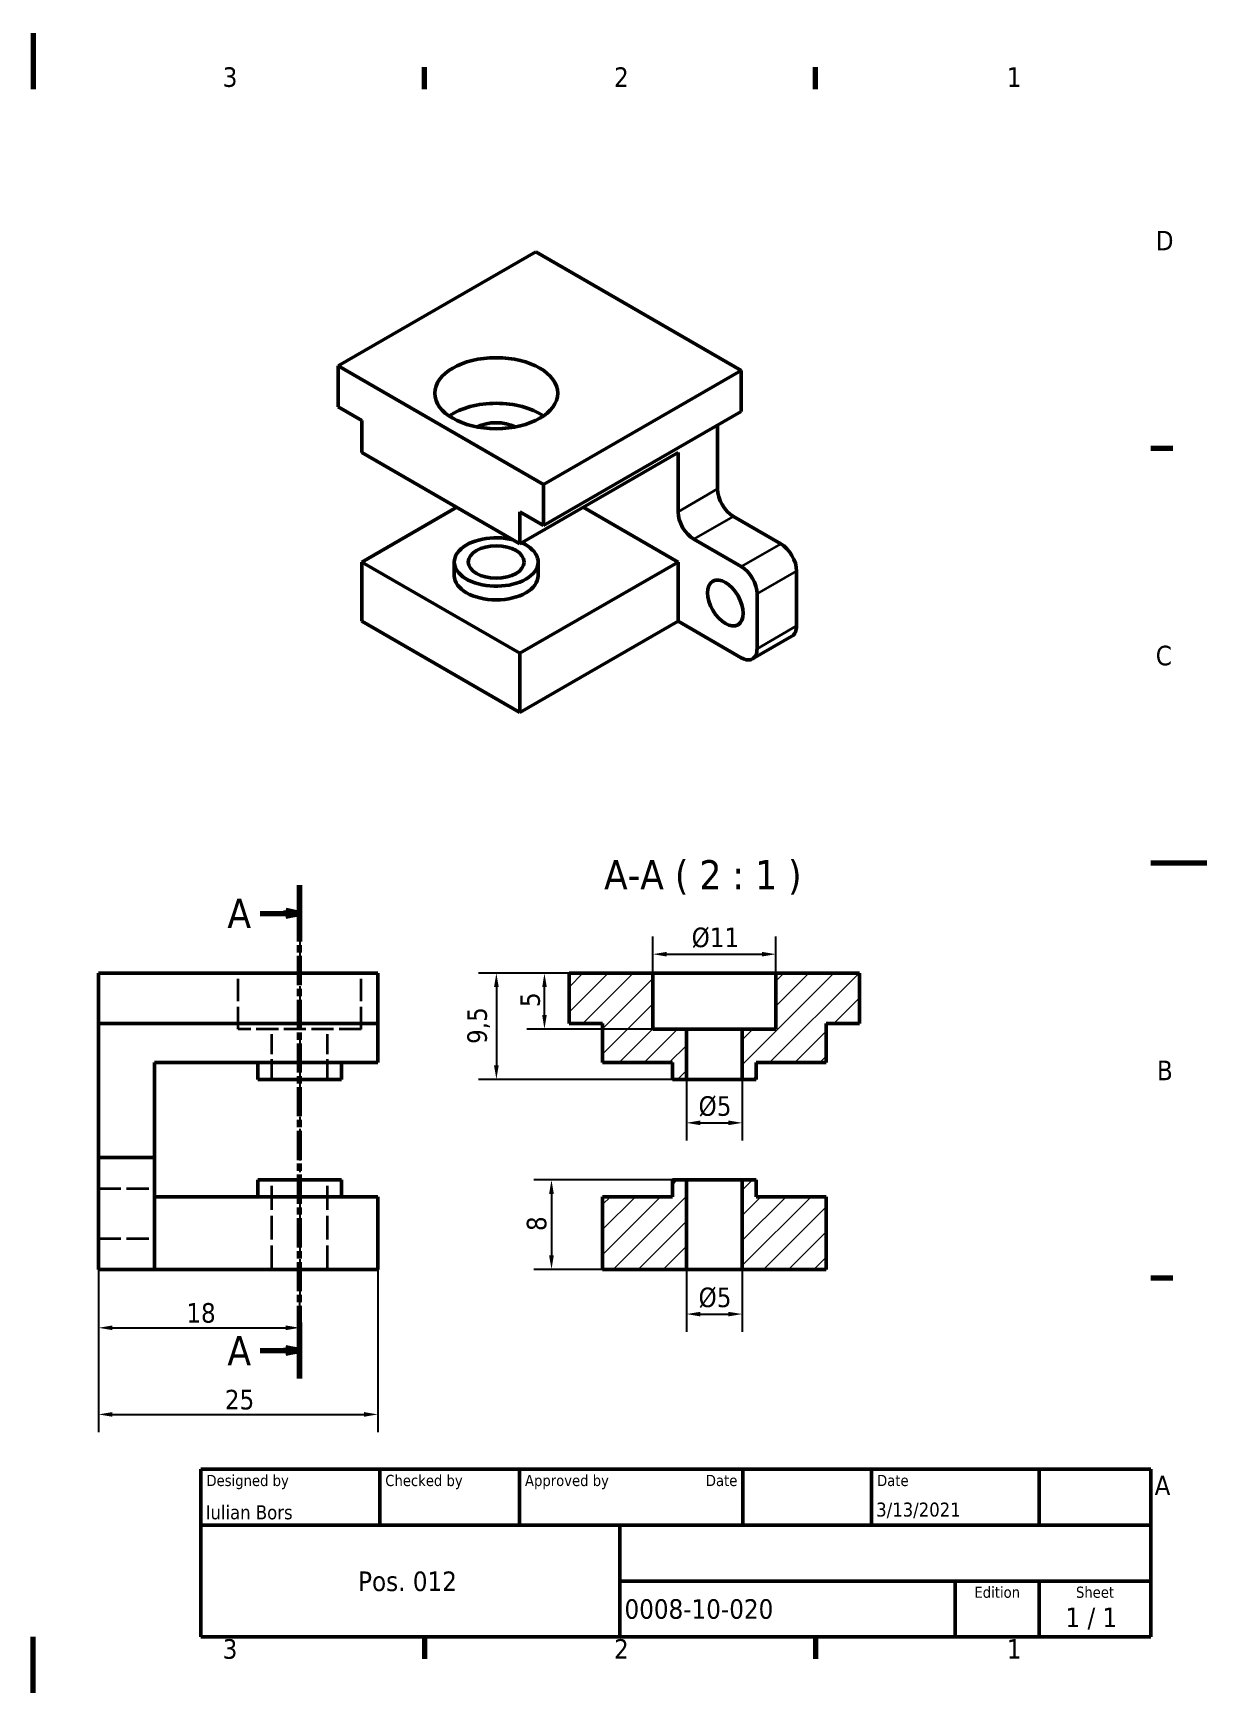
# Model space of a CAD drawing. Header units: millimetres. Extents: x 0 to 210, y 0 to 149.
# Drawn here: x 105 to 210, y 0 to 148.5 of the extents above; entities that cross this region are included whole.
import ezdxf
from ezdxf.enums import TextEntityAlignment as Align

# ---------------------------------------------------------------- set-up
doc = ezdxf.new("R2010")
doc.units = ezdxf.units.MM
doc.header["$LTSCALE"] = 0.5
doc.linetypes.add('CHAIN', pattern=[0.3543, 0.2362, -0.0295, 0.0591, -0.0295])
doc.linetypes.add('DASHED', pattern=[0.2068, 0.1655, -0.0413])
for name, color, linetype, lineweight in [('Border (ISO)', 7, 'Continuous', 70), ('Centerline (ISO)', 7, 'Continuous', 25), ('Dimension (ISO)', 7, 'Continuous', 25), ('Hatch (ISO)', 7, 'Continuous', 18), ('Hidden (ISO)', 7, 'DASHED', 35), ('Section Line (ISO)', 7, 'CHAIN', 70), ('Symbol (ISO)', 7, 'Continuous', 25), ('Title (ISO)', 7, 'Continuous', 50), ('Visible (ISO)', 7, 'Continuous', 50), ('Visible Narrow (ISO)', 7, 'Continuous', 35)]:
    doc.layers.add(name, color=color, linetype=linetype, lineweight=lineweight)
doc.styles.add('Label Text (ISO)', font='tahoma.ttf')
doc.styles.add('Note Text (ISO)', font='tahoma.ttf')
doc.styles.add('Text Style39', font='tahoma.ttf')
doc.styles.add('Text Style41', font='tahoma.ttf')
doc.dimstyles.new('Default - Method 1b (ISO)', dxfattribs={"dimscale": 0.5, "dimtxt": 3.5, "dimasz": 2.5, "dimexe": 3.175, "dimexo": 0, "dimgap": 0.762, "dimtad": 1, "dimtoh": 1, "dimrnd": 1e-08, "dimtxsty": 'Note Text (ISO)', "dimcen": 0.09, "dimdle": 10, "dimclrd": 256, "dimclre": 256, "dimclrt": 256, "dimazin": 2, "dimtfac": 1, "dimtmove": 0, "dimatfit": 3, "dimfxl": 0, "dimtolj": 1, "dimlwd": -1, "dimlwe": -1, "dimarcsym": 0})

# ---------------------------------------------------------------- blocks, each defined once
blk = doc.blocks.new('Borders Default Border')
at = {"layer": 'Border (ISO)'}
for p, q in [((280, 287), (280, 290.9)), ((350, 287), (350, 290.9)), ((410, 222.75), (413.9, 222.75)), ((410, 74.25), (413.9, 74.25)), ((280, 10), (280, 6.1)), ((350, 10), (350, 6.1))]:
    blk.add_line(p, q, dxfattribs=at)
at = {"layer": 'Border (ISO)', "flags": 128}
for points in [[(210, 297), (210, 287)], [(420, 148.5), (410, 148.5)], [(210, 0), (210, 10)]]:
    blk.add_lwpolyline(points, dxfattribs=at)
at = {"layer": 'Border (ISO)', "char_height": 3.5, "attachment_point": 7, "style": 'Note Text (ISO)'}
for s, insert in [('3', (243.91, 287.33)), ('2', (313.94, 287.4)), ('1', (384.21, 287.4)), ('D', (410.87, 258.13)), ('C', (410.86, 183.81)), ('B', (411.08, 109.63)), ('A', (410.66, 35.38)), ('3', (243.91, 6.03)), ('2', (313.94, 6.1)), ('1', (384.21, 6.1))]:
    blk.add_mtext(s, dxfattribs=dict(at, insert=insert))
blk = doc.blocks.new('*D31')
at = {"layer": 'Defpoints', "color": 0}
for p in [(110.84, 49.89), (135.84, 37.89), (135.84, 24.91)]:
    blk.add_point(p, dxfattribs=at)
at = {"layer": 'Dimension (ISO)'}
for p, q in [((110.84, 49.89), (110.84, 23.32)), ((135.84, 37.89), (135.84, 23.32)), ((112.09, 24.91), (134.59, 24.91))]:
    blk.add_line(p, q, dxfattribs=at)
for points in [[(112.09, 25.12), (112.09, 24.7), (110.84, 24.91)], [(134.59, 25.12), (134.59, 24.7), (135.84, 24.91)]]:
    blk.add_solid(points, dxfattribs=at)
at = {"layer": 'Dimension (ISO)', "insert": (122.15, 27.11), "char_height": 1.75, "attachment_point": 1, "style": 'Note Text (ISO)'}
blk.add_mtext('\\A1;25', dxfattribs=at)
blk = doc.blocks.new('*D32')
at = {"layer": 'Defpoints', "color": 0}
for p in [(110.84, 39.89), (128.84, 35.31), (128.84, 32.66)]:
    blk.add_point(p, dxfattribs=at)
at = {"layer": 'Dimension (ISO)'}
for p, q in [((110.84, 39.89), (110.84, 31.07)), ((128.84, 35.31), (128.84, 31.07)), ((112.09, 32.66), (127.59, 32.66))]:
    blk.add_line(p, q, dxfattribs=at)
for points in [[(112.09, 32.87), (112.09, 32.45), (110.84, 32.66)], [(127.59, 32.87), (127.59, 32.45), (128.84, 32.66)]]:
    blk.add_solid(points, dxfattribs=at)
at = {"layer": 'Dimension (ISO)', "insert": (118.7, 34.87), "char_height": 1.75, "attachment_point": 1, "style": 'Note Text (ISO)'}
blk.add_mtext('\\A1;18', dxfattribs=at)
blk = doc.blocks.new('2dTransSection0')
at = {"layer": 'Section Line (ISO)', "linetype": 'CHAIN', "ltscale": 44.164879}
blk.add_line((257.68, 56.23), (257.68, 144.52), dxfattribs=at)
at = {"layer": 'Section Line (ISO)', "linetype": 'Continuous', "lineweight": 140}
for p, q in [((257.68, 134.47), (257.68, 144.52)), ((257.68, 56.23), (257.68, 66.28))]:
    blk.add_line(p, q, dxfattribs=at)
at = {"layer": 'Section Line (ISO)', "linetype": 'Continuous'}
for p, q in [((257.68, 139.49), (255.18, 139.99)), ((255.18, 139.99), (255.18, 138.99)), ((250.59, 139.49), (255.18, 139.49)), ((255.18, 139.49), (257.68, 139.49)), ((255.18, 138.99), (257.68, 139.49)), ((250.59, 61.26), (255.18, 61.26)), ((257.68, 61.26), (255.18, 61.76)), ((255.18, 61.76), (255.18, 60.76)), ((255.18, 61.26), (257.68, 61.26)), ((255.18, 60.76), (257.68, 61.26))]:
    blk.add_line(p, q, dxfattribs=at)
at = {"layer": 'Section Line (ISO)', "linetype": 'Continuous', "flags": 128}
for points in [[(255.18, 138.99), (257.68, 139.49)], [(255.18, 60.76), (257.68, 61.26)]]:
    blk.add_lwpolyline(points, dxfattribs=at)
at = {"layer": 'Section Line (ISO)'}
for points in [[(255.18, 138.99), (257.68, 139.49), (255.18, 139.99), (255.18, 138.99)], [(255.18, 60.76), (257.68, 61.26), (255.18, 61.76), (255.18, 60.76)]]:
    blk.add_solid(points, dxfattribs=at)
at = {"layer": 'Section Line (ISO)', "char_height": 5.25, "attachment_point": 7, "style": 'Label Text (ISO)'}
for insert in [(244.75, 136.87), (244.75, 58.63)]:
    blk.add_mtext('A', dxfattribs=dict(at, insert=insert))
blk = doc.blocks.new('*D34')
at = {"layer": 'Defpoints', "color": 0}
for p in [(163.44, 37.89), (168.44, 37.89), (168.44, 33.89)]:
    blk.add_point(p, dxfattribs=at)
at = {"layer": 'Dimension (ISO)'}
for p, q in [((163.44, 37.89), (163.44, 32.3)), ((168.44, 37.89), (168.44, 32.3)), ((164.69, 33.89), (167.19, 33.89))]:
    blk.add_line(p, q, dxfattribs=at)
for points in [[(164.69, 34.09), (164.69, 33.68), (163.44, 33.89)], [(167.19, 34.09), (167.19, 33.68), (168.44, 33.89)]]:
    blk.add_solid(points, dxfattribs=at)
at = {"layer": 'Dimension (ISO)', "insert": (164.53, 36.26), "char_height": 1.75, "attachment_point": 1, "style": 'Note Text (ISO)'}
blk.add_mtext('\\A1;\\fTahoma|b0|i0;\\H1.7500;Ø5', dxfattribs=at)
blk = doc.blocks.new('*D35')
at = {"layer": 'Defpoints', "color": 0}
for p in [(150.74, 64.39), (160.44, 64.39), (163.44, 59.39)]:
    blk.add_point(p, dxfattribs=at)
at = {"layer": 'Dimension (ISO)'}
for p, q in [((160.44, 64.39), (149.16, 64.39)), ((150.74, 60.64), (150.74, 63.14)), ((163.44, 59.39), (149.16, 59.39))]:
    blk.add_line(p, q, dxfattribs=at)
for points in [[(150.54, 63.14), (150.95, 63.14), (150.74, 64.39)], [(150.54, 60.64), (150.95, 60.64), (150.74, 59.39)]]:
    blk.add_solid(points, dxfattribs=at)
at = {"layer": 'Dimension (ISO)', "insert": (148.58, 61.36), "char_height": 1.75, "attachment_point": 1, "rotation": 90, "style": 'Note Text (ISO)'}
blk.add_mtext('\\A1;5', dxfattribs=at)
blk = doc.blocks.new('*D36')
at = {"layer": 'Defpoints', "color": 0}
for p in [(160.44, 64.39), (146.44, 54.89), (163.44, 54.89)]:
    blk.add_point(p, dxfattribs=at)
at = {"layer": 'Dimension (ISO)'}
for p, q in [((160.44, 64.39), (144.85, 64.39)), ((146.44, 63.14), (146.44, 56.14)), ((163.44, 54.89), (144.85, 54.89))]:
    blk.add_line(p, q, dxfattribs=at)
for points in [[(146.23, 63.14), (146.65, 63.14), (146.44, 64.39)], [(146.23, 56.14), (146.65, 56.14), (146.44, 54.89)]]:
    blk.add_solid(points, dxfattribs=at)
at = {"layer": 'Dimension (ISO)', "insert": (143.84, 58.06), "char_height": 1.75, "attachment_point": 1, "rotation": 90, "style": 'Note Text (ISO)'}
blk.add_mtext('\\A1;9,5', dxfattribs=at)
blk = doc.blocks.new('*D37')
at = {"layer": 'Defpoints', "color": 0}
for p in [(163.44, 45.89), (151.37, 37.89), (163.44, 37.89)]:
    blk.add_point(p, dxfattribs=at)
at = {"layer": 'Dimension (ISO)'}
for p, q in [((163.44, 45.89), (149.78, 45.89)), ((151.37, 44.64), (151.37, 39.14)), ((163.44, 37.89), (149.78, 37.89))]:
    blk.add_line(p, q, dxfattribs=at)
for points in [[(151.16, 44.64), (151.58, 44.64), (151.37, 45.89)], [(151.16, 39.14), (151.58, 39.14), (151.37, 37.89)]]:
    blk.add_solid(points, dxfattribs=at)
at = {"layer": 'Dimension (ISO)', "insert": (149.16, 41.32), "char_height": 1.75, "attachment_point": 1, "rotation": 90, "style": 'Note Text (ISO)'}
blk.add_mtext('\\A1;8', dxfattribs=at)
blk = doc.blocks.new('*D38')
at = {"layer": 'Defpoints', "color": 0}
for p in [(171.44, 66.09), (160.44, 64.39), (171.44, 64.39)]:
    blk.add_point(p, dxfattribs=at)
at = {"layer": 'Dimension (ISO)'}
for p, q in [((160.44, 64.39), (160.44, 67.68)), ((171.44, 64.39), (171.44, 67.68)), ((161.69, 66.09), (170.19, 66.09))]:
    blk.add_line(p, q, dxfattribs=at)
for points in [[(161.69, 66.3), (161.69, 65.88), (160.44, 66.09)], [(170.19, 66.3), (170.19, 65.88), (171.44, 66.09)]]:
    blk.add_solid(points, dxfattribs=at)
at = {"layer": 'Dimension (ISO)', "insert": (163.91, 68.47), "char_height": 1.75, "attachment_point": 1, "style": 'Note Text (ISO)'}
blk.add_mtext('\\A1;\\fTahoma|b0|i0;\\H1.7500;Ø11', dxfattribs=at)
blk = doc.blocks.new('*D39')
at = {"layer": 'Defpoints', "color": 0}
for p in [(163.44, 54.89), (168.44, 54.89), (168.44, 51)]:
    blk.add_point(p, dxfattribs=at)
at = {"layer": 'Dimension (ISO)'}
for p, q in [((163.44, 54.89), (163.44, 49.41)), ((168.44, 54.89), (168.44, 49.41)), ((164.69, 51), (167.19, 51))]:
    blk.add_line(p, q, dxfattribs=at)
for points in [[(164.69, 51.21), (164.69, 50.79), (163.44, 51)], [(167.19, 51.21), (167.19, 50.79), (168.44, 51)]]:
    blk.add_solid(points, dxfattribs=at)
at = {"layer": 'Dimension (ISO)', "insert": (164.53, 53.38), "char_height": 1.75, "attachment_point": 1, "style": 'Note Text (ISO)'}
blk.add_mtext('\\A1;\\fTahoma|b0|i0;\\H1.7500;Ø5', dxfattribs=at)
blk = doc.blocks.new('Title Blocks I.A.B')
at = {"layer": 'Title (ISO)'}
for p, q in [((270.07, 130), (100.07, 130)), ((100.07, 130), (100.07, 100)), ((132.07, 120), (132.07, 130)), ((157.07, 120), (157.07, 130)), ((197.07, 120), (197.07, 130)), ((220.07, 120), (220.07, 130)), ((250.07, 120), (250.07, 130)), ((270.07, 100), (270.07, 130)), ((100.07, 120), (270.07, 120)), ((175.07, 120), (175.07, 100)), ((270.07, 110), (175.07, 110)), ((235.07, 100), (235.07, 110)), ((250.07, 100), (250.07, 110)), ((100.07, 100), (270.07, 100))]:
    blk.add_line(p, q, dxfattribs=at)
at = {"layer": 'Title (ISO)', "style": 'Text Style41'}
for s, p in [('Designed by', (101.07, 129)), ('Checked by', (133.07, 129)), ('Approved by', (158.07, 129)), ('Date', (221.07, 129))]:
    blk.add_text(s, height=2, dxfattribs=at).set_placement(p, align=Align.TOP_LEFT)
blk.add_text('Date', height=2, dxfattribs=at).set_placement((196.07, 129), align=Align.TOP_RIGHT)
for s, p in [('Edition', (242.57, 109)), ('Sheet', (260.07, 109))]:
    blk.add_text(s, height=2, dxfattribs=at).set_placement(p, align=Align.TOP_CENTER)
at = {"layer": 'Title (ISO)', "style": 'Note Text (ISO)'}
blk.add_text('1 / 1 ', height=3.5, dxfattribs=at).set_placement((260.07, 103.5), align=Align.MIDDLE_CENTER)
at = {"layer": 'Title (ISO)'}
for tag, p, height, style in [('AUTHOR_001', (100.92, 121.05), 2.5, 'Text Style39'), ('CREATION_DATE_001', (220.91, 121.54), 2.5, 'Text Style39'), ('COMPANY_001', (128.21, 108.21), 3.5, 'Note Text (ISO)'), ('PART_NUMBER_001', (175.88, 103.25), 3.5, 'Note Text (ISO)')]:
    blk.add_attdef(tag, p, '', height=height, dxfattribs=dict(at, style=style))
at = {"layer": 'Title (ISO)', "style": 'Text Style39'}
for tag, p in [('CHECKED_BY', (133.07, 121)), ('ENG_APPROVED_BY', (158.07, 121))]:
    blk.add_attdef(tag, text='', height=2.5, dxfattribs=at).set_placement(p, align=Align.BOTTOM_LEFT)
blk.add_attdef('ENG_APPROVAL_DATE', text='', height=2.5, dxfattribs=at).set_placement((196.07, 121), align=Align.BOTTOM_RIGHT)
at = {"layer": 'Title (ISO)', "style": 'Note Text (ISO)'}
for tag, p in [('TITLE', (222.57, 115)), ('REVISION_NUMBER', (242.57, 103.5))]:
    blk.add_attdef(tag, text='', height=3.5, dxfattribs=at).set_placement(p, align=Align.MIDDLE_CENTER)

msp = doc.modelspace()

# ---------------------------------------------------------------- hatches: boundary and pattern name
at = {"layer": 'Hatch (ISO)'}
h = msp.add_hatch(dxfattribs=at)
h.set_pattern_fill('ANSI31', color=256, scale=12.7, style=0)
h.set_pattern_definition([(45, (0, 0), (-1.122532, 1.122532), [])])
h.paths.add_polyline_path([(162.191, 44.386), (155.941, 44.386), (155.941, 37.886), (163.441, 37.886), (163.441, 45.886), (162.191, 45.886)])
h.paths.add_polyline_path([(175.941, 44.386), (169.691, 44.386), (169.691, 45.886), (168.441, 45.886), (168.441, 37.886), (175.941, 37.886)])
h.paths.add_polyline_path([(178.941, 59.886), (178.941, 64.386), (171.441, 64.386), (171.441, 59.386), (168.441, 59.386), (168.441, 54.886), (169.691, 54.886), (169.691, 56.386), (175.941, 56.386), (175.941, 59.886)])
h.paths.add_polyline_path([(152.941, 64.386), (152.941, 59.886), (155.941, 59.886), (155.941, 56.386), (162.191, 56.386), (162.191, 54.886), (163.441, 54.886), (163.441, 59.386), (160.441, 59.386), (160.441, 64.386)])

# ---------------------------------------------------------------- linework, layer by layer
at = {"layer": 'Centerline (ISO)', "linetype": 'CHAIN', "ltscale": 23.990969}
msp.add_line((128.841, 67.478), (128.841, 35.314), dxfattribs=at)
at = {"layer": 'Hidden (ISO)', "ltscale": 24.17795}
for p, q in [((123.341, 59.386), (123.341, 64.386)), ((134.341, 59.386), (134.341, 64.386)), ((110.841, 45.136), (115.841, 45.136)), ((110.841, 40.636), (115.841, 40.636))]:
    msp.add_line(p, q, dxfattribs=at)
at = {"layer": 'Hidden (ISO)', "ltscale": 23.872284}
msp.add_line((134.341, 59.386), (123.341, 59.386), dxfattribs=at)
at = {"layer": 'Hidden (ISO)', "ltscale": 21.760155}
for p, q in [((126.341, 54.886), (126.341, 59.386)), ((131.341, 54.886), (131.341, 59.386))]:
    msp.add_line(p, q, dxfattribs=at)
at = {"layer": 'Hidden (ISO)', "ltscale": 25.789812}
for p, q in [((126.341, 37.886), (126.341, 45.886)), ((131.341, 37.886), (131.341, 45.886))]:
    msp.add_line(p, q, dxfattribs=at)
at = {"layer": 'Visible (ISO)'}
for p, q in [((149.963, 128.944), (132.286, 118.737)), ((149.963, 128.944), (168.348, 118.329)), ((132.286, 118.737), (150.67, 108.123)), ((132.286, 118.737), (132.286, 115.063)), ((150.67, 108.123), (168.348, 118.329)), ((168.348, 118.329), (168.348, 114.655)), ((134.407, 113.839), (132.286, 115.063)), ((168.348, 114.655), (150.67, 104.449)), ((134.407, 113.839), (134.407, 110.981)), ((166.227, 107.715), (166.227, 113.43)), ((134.407, 110.981), (148.549, 102.816)), ((148.549, 102.816), (162.691, 110.981)), ((162.691, 110.981), (162.691, 105.674)), ((150.67, 108.123), (150.67, 104.449)), ((134.407, 101.183), (142.892, 106.082)), ((148.549, 105.674), (148.549, 102.816)), ((150.67, 104.449), (148.549, 105.674)), ((162.691, 101.183), (154.206, 106.082)), ((167.641, 105.265), (171.884, 102.816)), ((168.348, 100.775), (164.105, 103.224)), ((148.549, 93.018), (134.407, 101.183)), ((134.407, 101.183), (134.407, 95.876)), ((142.678, 101.183), (142.678, 99.958)), ((162.691, 101.183), (148.549, 93.018)), ((150.178, 101.183), (150.178, 99.958)), ((162.691, 95.876), (162.691, 101.183)), ((173.298, 100.366), (173.298, 95.467)), ((169.762, 93.426), (169.762, 98.325)), ((134.407, 95.876), (148.549, 87.711)), ((148.549, 87.711), (162.691, 95.876)), ((162.691, 95.876), (168.348, 92.61)), ((172.884, 94.552), (169.348, 92.511)), ((148.549, 93.018), (148.549, 87.711)), ((110.841, 64.386), (135.841, 64.386)), ((110.841, 64.386), (110.841, 59.886)), ((135.841, 64.386), (135.841, 59.886)), ((152.941, 64.386), (152.941, 59.886)), ((160.441, 64.386), (152.941, 64.386)), ((160.441, 59.386), (160.441, 64.386)), ((160.441, 64.386), (171.441, 64.386)), ((178.941, 64.386), (171.441, 64.386)), ((171.441, 64.386), (171.441, 59.386)), ((178.941, 59.886), (178.941, 64.386)), ((110.841, 49.886), (110.841, 59.886)), ((135.841, 59.886), (110.841, 59.886)), ((135.841, 59.886), (135.841, 56.386)), ((152.941, 59.886), (155.941, 59.886)), ((155.941, 59.886), (155.941, 56.386)), ((175.941, 56.386), (175.941, 59.886)), ((175.941, 59.886), (178.941, 59.886)), ((163.441, 59.386), (160.441, 59.386)), ((163.441, 54.886), (163.441, 59.386)), ((168.441, 59.386), (163.441, 59.386)), ((171.441, 59.386), (168.441, 59.386)), ((168.441, 59.386), (168.441, 54.886)), ((115.841, 49.886), (115.841, 56.386)), ((115.841, 56.386), (135.841, 56.386)), ((125.091, 56.386), (125.091, 54.886)), ((132.591, 56.386), (132.591, 54.886)), ((155.941, 56.386), (162.191, 56.386)), ((162.191, 56.386), (162.191, 54.886)), ((169.691, 54.886), (169.691, 56.386)), ((169.691, 56.386), (175.941, 56.386)), ((132.591, 54.886), (125.091, 54.886)), ((162.191, 54.886), (163.441, 54.886)), ((168.441, 54.886), (163.441, 54.886)), ((168.441, 54.886), (169.691, 54.886)), ((110.841, 49.886), (110.841, 47.886)), ((115.841, 47.886), (115.841, 49.886)), ((115.841, 47.886), (110.841, 47.886)), ((110.841, 45.886), (110.841, 47.886)), ((115.841, 47.886), (115.841, 45.886)), ((110.841, 39.886), (110.841, 45.886)), ((115.841, 45.886), (115.841, 39.886)), ((125.091, 45.886), (132.591, 45.886)), ((125.091, 45.886), (125.091, 44.386)), ((132.591, 45.886), (132.591, 44.386)), ((162.191, 45.886), (162.191, 44.386)), ((163.441, 45.886), (162.191, 45.886)), ((163.441, 37.886), (163.441, 45.886)), ((163.441, 45.886), (168.441, 45.886)), ((169.691, 45.886), (168.441, 45.886)), ((168.441, 45.886), (168.441, 37.886)), ((169.691, 44.386), (169.691, 45.886)), ((135.841, 44.386), (115.841, 44.386)), ((135.841, 44.386), (135.841, 37.886)), ((162.191, 44.386), (155.941, 44.386)), ((155.941, 44.386), (155.941, 37.886)), ((175.941, 44.386), (169.691, 44.386)), ((175.941, 37.886), (175.941, 44.386)), ((110.841, 37.886), (110.841, 39.886)), ((115.841, 39.886), (115.841, 37.886)), ((110.841, 37.886), (115.841, 37.886)), ((135.841, 37.886), (115.841, 37.886)), ((155.941, 37.886), (163.441, 37.886)), ((168.441, 37.886), (163.441, 37.886)), ((168.441, 37.886), (175.941, 37.886))]:
    msp.add_line(p, q, dxfattribs=at)
for centre, major_axis in [((146.428, 116.288), (5.5, 0)), ((146.428, 101.183), (2.5, 0)), ((166.934, 97.509), (1.125, -1.949))]:
    msp.add_ellipse(centre, major_axis=major_axis, ratio=0.5773503, dxfattribs=at)
for centre, major_axis, start_param, end_param in [((146.428, 112.206), (-5.5, 0), 3.8397723, 5.5850056), ((146.428, 112.206), (-2.5, 0), 3.9678362, 5.4569417), ((167.641, 106.898), (-1, 1.732), 0.7853982, 2.3561945), ((164.105, 104.857), (1, -1.732), 3.9269908, 5.4977871), ((146.428, 101.183), (3.75, 0), 1.1526062, 7.2023151), ((171.884, 101.183), (-1, 1.732), 3.9269908, 5.4977871), ((146.428, 99.958), (3.75, 0), 3.1415927, 6.2831853), ((168.348, 99.142), (1, -1.732), 0.7853982, 2.3561945), ((171.884, 96.284), (1, -1.732), 0, 0.7853982), ((168.348, 94.243), (1, -1.732), 5.4977871, 7.0685835)]:
    msp.add_ellipse(centre, major_axis=major_axis, ratio=0.5773503, start_param=start_param, end_param=end_param, dxfattribs=at)
at = {"layer": 'Visible Narrow (ISO)'}
for p, q in [((166.227, 107.715), (162.691, 105.674)), ((164.105, 103.224), (167.641, 105.265)), ((171.884, 102.816), (168.348, 100.775)), ((169.762, 98.325), (173.298, 100.366)), ((173.298, 95.467), (169.762, 93.426))]:
    msp.add_line(p, q, dxfattribs=at)

# ---------------------------------------------------------------- block references
at = {"xscale": 0.5, "yscale": 0.5, "zscale": 0.5}
msp.add_blockref('Borders Default Border', (0, 0), dxfattribs=at)
msp.add_blockref('Title Blocks I.A.B', (69.964, -45), dxfattribs=at).add_auto_attribs({'PART_NUMBER_001': '0008-10-020', 'COMPANY_001': 'Pos. 012', 'AUTHOR_001': 'Iulian Bors', 'CREATION_DATE_001': '3/13/2021'})
at = {"layer": 'Section Line (ISO)', "xscale": 0.5, "yscale": 0.5, "zscale": 0.5}
msp.add_blockref('2dTransSection0', (0, 0), dxfattribs=at)

# ---------------------------------------------------------------- texts
at = {"layer": 'Symbol (ISO)', "insert": (156.073, 71.408), "char_height": 2.625, "attachment_point": 7, "style": 'Label Text (ISO)'}
msp.add_mtext('A-A ( 2 : 1 )', dxfattribs=at)

# ---------------------------------------------------------------- dimensions: what is measured, and where the dimension line sits
at = {"layer": 'Dimension (ISO)'}
dim = msp.add_linear_dim(base=(171.441, 66.091), p1=(160.441, 64.386), p2=(171.441, 64.386), text='\\fTahoma|b0|i0;\\H1.7500;Ø<>', dimstyle='Default - Method 1b (ISO)', override={"dimgap": 0.762, "dimtoh": 0, "dimdec": 2, "dimtol": 0, "dimlim": 0, "dimtp": 0, "dimtm": 0, "dimtdec": 2, "dimtofl": 0, "dimatfit": 1}, dxfattribs=at)
dim.commit()
dim.dimension.update_dxf_attribs({"geometry": '*D38', "text_midpoint": (165.941, 66.091), "dimtype": 160})
for base, p1, p2, angle, picture, middle in [((146.441, 54.886), (160.441, 64.386), (163.441, 54.886), 90, '*D36', (146.441, 59.636)), ((150.744, 64.386), (163.441, 59.386), (160.441, 64.386), 270, '*D35', (150.744, 61.886)), ((151.368, 37.886), (163.441, 45.886), (163.441, 37.886), 90, '*D37', (151.368, 41.886)), ((128.841, 32.658), (110.841, 39.886), (128.841, 35.314), 180, '*D32', (119.841, 32.658))]:
    dim = msp.add_linear_dim(base=base, p1=p1, p2=p2, angle=angle, dimstyle='Default - Method 1b (ISO)', override={"dimgap": 0.762, "dimtoh": 0, "dimdec": 2, "dimtol": 0, "dimlim": 0, "dimtp": 0, "dimtm": 0, "dimtdec": 2, "dimtofl": 0, "dimatfit": 1}, dxfattribs=at)
    dim.commit()
    dim.dimension.update_dxf_attribs({"geometry": picture, "text_midpoint": middle, "dimtype": 160})
for base, p1, p2, picture, middle in [((168.441, 51.002), (163.441, 54.886), (168.441, 54.886), '*D39', (165.941, 51.002)), ((168.441, 33.886), (163.441, 37.886), (168.441, 37.886), '*D34', (165.941, 33.886))]:
    dim = msp.add_linear_dim(base=base, p1=p1, p2=p2, angle=180, text='\\fTahoma|b0|i0;\\H1.7500;Ø<>', dimstyle='Default - Method 1b (ISO)', override={"dimgap": 0.762, "dimtoh": 0, "dimdec": 2, "dimtol": 0, "dimlim": 0, "dimtp": 0, "dimtm": 0, "dimtdec": 2, "dimtofl": 0, "dimatfit": 1}, dxfattribs=at)
    dim.commit()
    dim.dimension.update_dxf_attribs({"geometry": picture, "text_midpoint": middle, "dimtype": 160})
dim = msp.add_linear_dim(base=(135.841, 24.91), p1=(110.841, 49.886), p2=(135.841, 37.886), dimstyle='Default - Method 1b (ISO)', override={"dimgap": 0.762, "dimtoh": 0, "dimdec": 2, "dimtol": 0, "dimlim": 0, "dimtp": 0, "dimtm": 0, "dimtdec": 2, "dimtofl": 0, "dimatfit": 1}, dxfattribs=at)
dim.commit()
dim.dimension.update_dxf_attribs({"geometry": '*D31', "text_midpoint": (123.341, 24.91), "dimtype": 160})

doc.saveas('drawing.dxf')
